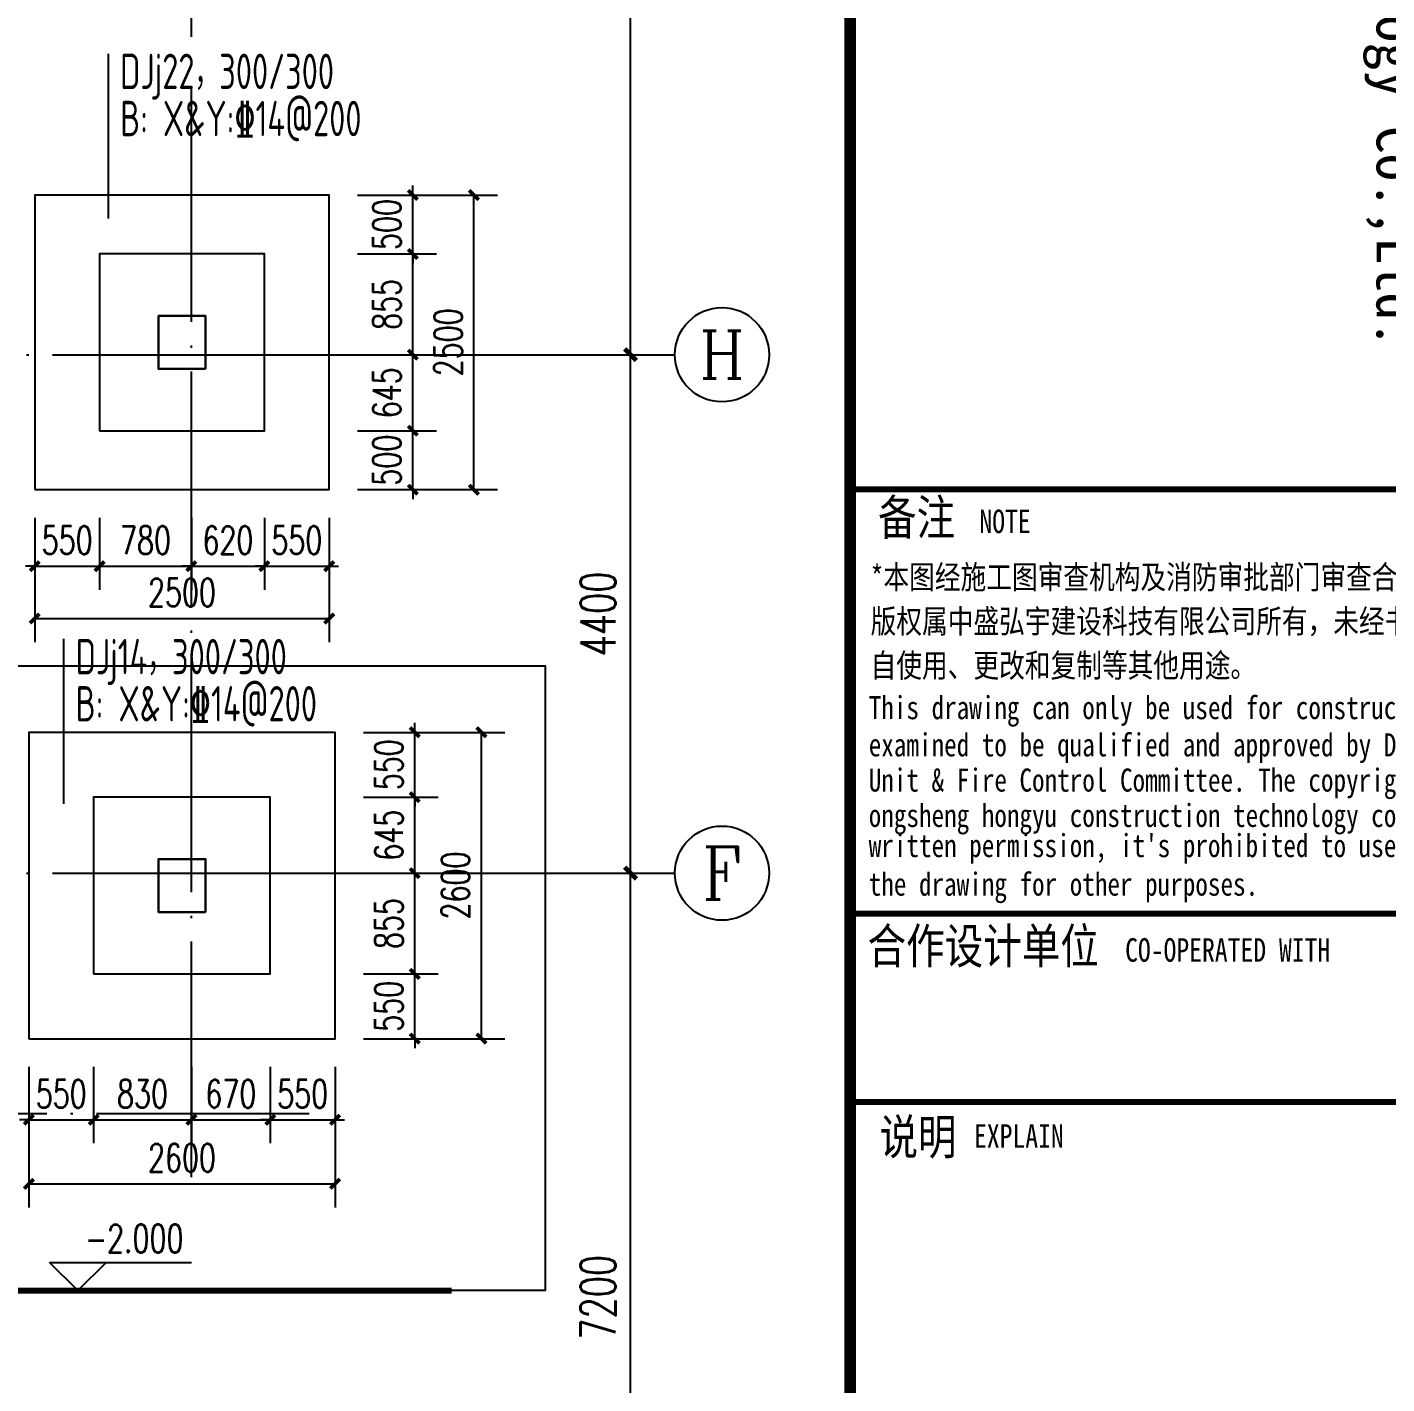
# Model space of a CAD drawing. Extents: x 1051052 to 1482120, y -981644 to -673261.
# Drawn here: x 1141230 to 1152774, y -850620 to -839106 of the extents above; entities that cross this region are included whole.
import ezdxf
from ezdxf.enums import TextEntityAlignment as Align

# ---------------------------------------------------------------- set-up
doc = ezdxf.new("R2010")
doc.units = 0
doc.header["$LTSCALE"] = 1000
doc.header["$MEASUREMENT"] = 0
doc.linetypes.add('DOTE', pattern=[2.42, 2, -0.2, 0.02, -0.2])
for name, color, linetype, lineweight in [('1526', 7, 'Continuous', 18), ('BASE-DJ', 2, 'Continuous', 25), ('BASE-DJ-BH', 7, 'Continuous', 25), ('BASE-JZ', 7, 'Continuous', 25), ('COLU', 2, 'Continuous', 30), ('TEXT', 7, 'Continuous', 25)]:
    doc.layers.add(name, color=color, linetype=linetype, lineweight=lineweight)
for name, color, linetype in [('AXIS', 3, 'Continuous'), ('AXIS_TEXT', 7, 'Continuous'), ('DIM_ELEV', 3, 'Continuous'), ('DOTE', 1, 'DOTE'), ('PUB_DIM', 3, 'Continuous'), ('PUB_TEXT', 7, 'Continuous'), ('TK', 142, 'Continuous'), ('填充', 8, 'Continuous')]:
    doc.layers.add(name, color=color, linetype=linetype)
doc.styles.add('_TCH_AXIS', font='COMPLEX', dxfattribs={"bigfont": 'GBCBIG'})
doc.styles.add('_TCH_DIM', font='SIMPLEX', dxfattribs={"bigfont": 'GBCBIG'})
doc.styles.add('_TCH_DIM_T3', font='SIMPLEX', dxfattribs={"width": 0.705882, "bigfont": 'GBCBIG'})
doc.styles.add('COMPLEX', font='COMPLEX')
doc.styles.add('FromPkpm', font='Pkpmeng', dxfattribs={"width": 0.7, "bigfont": 'hztxt'})
doc.styles.add('HYZT1', font='', dxfattribs={"width": 0.8})
doc.styles.add('HYZT2', font='simhei_0.ttf', dxfattribs={"width": 0.8})
doc.styles.get('HYZT1').set_extended_font_data('SimSun')
doc.dimstyles.new('_TCH_ARCH&&100', dxfattribs={"dimtxt": 297.5, "dimasz": 100, "dimexe": 250, "dimexo": 300, "dimgap": 126.25, "dimtad": 1, "dimdec": 0, "dimzin": 0, "dimdsep": 46, "dimtxsty": '_TCH_DIM_T3', "dimblk": 'ARCHTICK', "dimcen": 0.09, "dimclrt": 7, "dimazin": 2, "dimtfac": 1, "dimtdec": 0, "dimtix": 1, "dimtmove": 2, "dimatfit": 3, "dimfxl": 0, "dimtolj": 1, "dimtzin": 0, "dimarcsym": 0})
doc.dimstyles.new('_TCH_ARCH&&80', dxfattribs={"dimtxt": 238, "dimasz": 80, "dimexe": 200, "dimexo": 240, "dimgap": 101, "dimtad": 1, "dimdec": 0, "dimzin": 0, "dimdsep": 46, "dimtxsty": '_TCH_DIM_T3', "dimblk": 'ARCHTICK', "dimcen": 0.09, "dimclrt": 7, "dimazin": 2, "dimtfac": 1, "dimtdec": 0, "dimtix": 1, "dimtmove": 2, "dimatfit": 3, "dimfxl": 0, "dimtolj": 1, "dimtzin": 0, "dimarcsym": 0})

# ---------------------------------------------------------------- blocks, each defined once
blk = doc.blocks.new('_ArchTick')
at = {"color": 0, "linetype": 'ByBlock', "const_width": 0.4}
blk.add_lwpolyline([(-0.5, -0.5), (0.5, 0.5)], dxfattribs=at)
blk = doc.blocks.new('*D486')
at = {"layer": 'AXIS', "color": 0, "lineweight": -2, "transparency": 16777216}
for p, q in [((1144852, -846286), (1146602, -846286)), ((1146352, -853486), (1146352, -846286)), ((1144852, -853486), (1146602, -853486))]:
    blk.add_line(p, q, dxfattribs=at)
at = {"layer": 'Defpoints', "color": 0, "transparency": 16777216}
for p in [(1143852, -846286), (1146352, -846286), (1143852, -853486)]:
    blk.add_point(p, dxfattribs=at)
at = {"layer": 'AXIS', "color": 0, "lineweight": -2, "transparency": 16777216, "xscale": 100, "yscale": 100, "zscale": 100}
for p, rotation in [((1146352, -846286), 90), ((1146352, -853486), 270)]:
    blk.add_blockref('_ArchTick', p, dxfattribs=dict(at, rotation=rotation))
at = {"layer": 'AXIS', "color": 7, "transparency": 16777216, "insert": (1146077, -849886), "char_height": 297.5, "attachment_point": 5, "rotation": 90, "style": '_TCH_DIM_T3'}
blk.add_mtext('\\A1;7200', dxfattribs=at)
blk = doc.blocks.new('*D487')
at = {"layer": 'AXIS', "color": 0, "lineweight": -2, "transparency": 16777216}
for p, q in [((1144852, -841886), (1146602, -841886)), ((1146352, -846286), (1146352, -841886)), ((1144852, -846286), (1146602, -846286))]:
    blk.add_line(p, q, dxfattribs=at)
at = {"layer": 'Defpoints', "color": 0, "transparency": 16777216}
for p in [(1143852, -841886), (1146352, -841886), (1143852, -846286)]:
    blk.add_point(p, dxfattribs=at)
at = {"layer": 'AXIS', "color": 0, "lineweight": -2, "transparency": 16777216, "xscale": 100, "yscale": 100, "zscale": 100}
for p, rotation in [((1146352, -841886), 90), ((1146352, -846286), 270)]:
    blk.add_blockref('_ArchTick', p, dxfattribs=dict(at, rotation=rotation))
at = {"layer": 'AXIS', "color": 7, "transparency": 16777216, "insert": (1146077, -844086), "char_height": 297.5, "attachment_point": 5, "rotation": 90, "style": '_TCH_DIM_T3'}
blk.add_mtext('\\A1;4400', dxfattribs=at)
blk = doc.blocks.new('_AXISO')
blk.add_circle((0, 0), 0.5)
at = {"layer": 'AXIS_TEXT', "style": 'COMPLEX', "width": 1.041667}
blk.add_attdef('A', text='', height=0.56, dxfattribs=at).set_placement((-0.25, -0.28), (0.25, -0.28), align=Align.FIT)
blk = doc.blocks.new('*D511')
at = {"layer": 'AXIS', "color": 0, "lineweight": -2, "transparency": 16777216}
for p, q in [((1144852, -835286), (1146602, -835286)), ((1146352, -841886), (1146352, -835286)), ((1144852, -841886), (1146602, -841886))]:
    blk.add_line(p, q, dxfattribs=at)
at = {"layer": 'Defpoints', "color": 0, "transparency": 16777216}
for p in [(1144504, -835286), (1146352, -835286), (1143852, -841886)]:
    blk.add_point(p, dxfattribs=at)
at = {"layer": 'AXIS', "color": 0, "lineweight": -2, "transparency": 16777216, "xscale": 100, "yscale": 100, "zscale": 100}
for p, rotation in [((1146352, -835286), 90), ((1146352, -841886), 270)]:
    blk.add_blockref('_ArchTick', p, dxfattribs=dict(at, rotation=rotation))
at = {"layer": 'AXIS', "color": 7, "transparency": 16777216, "insert": (1146077, -838586), "char_height": 297.5, "attachment_point": 5, "rotation": 90, "style": '_TCH_DIM_T3'}
blk.add_mtext('\\A1;6600', dxfattribs=at)
blk = doc.blocks.new('A$C05385F37')
at = {"layer": 'TK'}
blk.add_line((-8000, -14800), (-1000, -14800), dxfattribs=at)
for points, const_width in [([(-8000, -1000), (-8000, -41000)], 100), ([(-8000, -14800), (-1000, -14800)], 50), ([(-1000, -18400), (-8000, -18400)], 50), ([(-1000, -20000), (-8000, -20000)], 50)]:
    blk.add_lwpolyline(points, dxfattribs=dict(at, const_width=const_width))
at = {"layer": 'TK', "style": 'HYZT2', "width": 0.99}
blk.add_text('Zhongsheng Hongyu Construction Technology Co.,Ltd.', height=350, rotation=270, dxfattribs=at).set_placement((-3530, -1814))
at = {"layer": 'TK', "style": 'HYZT1', "width": 0.8}
for s, height, p in [('备注', 300, (-7763, -15187)), ('NOTE', 200, (-6902, -15171)), ('*本图经施工图审查机构及消防审批部门审查合格方可用于施工，', 200, (-7826, -15644)), ('版权属中盛弘宇建设科技有限公司所有，未经书面许可，不得擅', 200, (-7826, -16019)), ('自使用、更改和复制等其他用途。', 200, (-7826, -16394)), ('This drawing can only be used for construction after being ', 196, (-7842, -16750)), ('examined to be qualified and approved by Drawing Appraisal ', 196, (-7842, -17066)), ('Unit & Fire Control Committee. The copyright belongs to zh', 196, (-7842, -17365)), ('ongsheng hongyu construction technology co., LTD. Without ', 196, (-7842, -17665)), ("written permission, it's prohibited to use，change or copy ", 196, (-7842, -17921)), ('the drawing for other purposes.', 196, (-7842, -18248)), ('合作设计单位', 300, (-7852, -18825)), ('CO-OPERATED WITH', 200, (-5665, -18809)), ('说明', 300, (-7751, -20445)), ('EXPLAIN', 200, (-6948, -20388))]:
    blk.add_text(s, height=height, dxfattribs=at).set_placement(p)
blk = doc.blocks.new('A2K')
at = {"color": 4}
blk.add_blockref('A$C05385F37', (59400, 42000), dxfattribs=at)
blk = doc.blocks.new('*D1007')
at = {"layer": 'Defpoints', "color": 0, "transparency": 16777216}
for p in [(1143844, -845091), (1145086, -845091), (1143844, -847691)]:
    blk.add_point(p, dxfattribs=at)
at = {"layer": 'PUB_DIM', "color": 0, "lineweight": -2, "transparency": 16777216}
for p, q in [((1144084, -845091), (1145286, -845091)), ((1145086, -847691), (1145086, -845091)), ((1144084, -847691), (1145286, -847691))]:
    blk.add_line(p, q, dxfattribs=at)
at = {"layer": 'PUB_DIM', "color": 0, "lineweight": -2, "transparency": 16777216, "xscale": 80, "yscale": 80, "zscale": 80}
for p, rotation in [((1145086, -845091), 90), ((1145086, -847691), 270)]:
    blk.add_blockref('_ArchTick', p, dxfattribs=dict(at, rotation=rotation))
at = {"layer": 'PUB_DIM', "color": 7, "transparency": 16777216, "insert": (1144866, -846391), "char_height": 238, "attachment_point": 5, "rotation": 90, "style": '_TCH_DIM_T3'}
blk.add_mtext('\\A1;2600', dxfattribs=at)
blk = doc.blocks.new('*D1008')
at = {"layer": 'Defpoints', "color": 0, "transparency": 16777216}
for p in [(1143844, -847141), (1144520, -847141), (1143844, -847691)]:
    blk.add_point(p, dxfattribs=at)
at = {"layer": 'PUB_DIM', "color": 0, "lineweight": -2, "transparency": 16777216}
for p, q in [((1144520, -847141), (1144520, -847061)), ((1144084, -847141), (1144720, -847141)), ((1144520, -847691), (1144520, -847141)), ((1144084, -847691), (1144720, -847691)), ((1144520, -847691), (1144520, -847771))]:
    blk.add_line(p, q, dxfattribs=at)
at = {"layer": 'PUB_DIM', "color": 0, "lineweight": -2, "transparency": 16777216, "xscale": 80, "yscale": 80, "zscale": 80}
for p, rotation in [((1144520, -847141), 270), ((1144520, -847691), 90)]:
    blk.add_blockref('_ArchTick', p, dxfattribs=dict(at, rotation=rotation))
at = {"layer": 'PUB_DIM', "color": 7, "transparency": 16777216, "insert": (1144300, -847416), "char_height": 238, "attachment_point": 5, "rotation": 90, "style": '_TCH_DIM_T3'}
blk.add_mtext('\\A1;550', dxfattribs=at)
blk = doc.blocks.new('*D1009')
at = {"layer": 'Defpoints', "color": 0, "transparency": 16777216}
for p in [(1143844, -846286), (1144520, -846286), (1143844, -847141)]:
    blk.add_point(p, dxfattribs=at)
at = {"layer": 'PUB_DIM', "color": 0, "lineweight": -2, "transparency": 16777216}
for p, q in [((1144084, -846286), (1144720, -846286)), ((1144520, -847141), (1144520, -846286)), ((1144084, -847141), (1144720, -847141))]:
    blk.add_line(p, q, dxfattribs=at)
at = {"layer": 'PUB_DIM', "color": 0, "lineweight": -2, "transparency": 16777216, "xscale": 80, "yscale": 80, "zscale": 80}
for p, rotation in [((1144520, -846286), 90), ((1144520, -847141), 270)]:
    blk.add_blockref('_ArchTick', p, dxfattribs=dict(at, rotation=rotation))
at = {"layer": 'PUB_DIM', "color": 7, "transparency": 16777216, "insert": (1144300, -846714), "char_height": 238, "attachment_point": 5, "rotation": 90, "style": '_TCH_DIM_T3'}
blk.add_mtext('\\A1;855', dxfattribs=at)
blk = doc.blocks.new('*D1010')
at = {"layer": 'Defpoints', "color": 0, "transparency": 16777216}
for p in [(1143844, -845641), (1144520, -845641), (1143844, -846286)]:
    blk.add_point(p, dxfattribs=at)
at = {"layer": 'PUB_DIM', "color": 0, "lineweight": -2, "transparency": 16777216}
for p, q in [((1144084, -845641), (1144720, -845641)), ((1144520, -846286), (1144520, -845641)), ((1144084, -846286), (1144720, -846286))]:
    blk.add_line(p, q, dxfattribs=at)
at = {"layer": 'PUB_DIM', "color": 0, "lineweight": -2, "transparency": 16777216, "xscale": 80, "yscale": 80, "zscale": 80}
for p, rotation in [((1144520, -845641), 90), ((1144520, -846286), 270)]:
    blk.add_blockref('_ArchTick', p, dxfattribs=dict(at, rotation=rotation))
at = {"layer": 'PUB_DIM', "color": 7, "transparency": 16777216, "insert": (1144300, -845964), "char_height": 238, "attachment_point": 5, "rotation": 90, "style": '_TCH_DIM_T3'}
blk.add_mtext('\\A1;645', dxfattribs=at)
blk = doc.blocks.new('*D1011')
at = {"layer": 'Defpoints', "color": 0, "transparency": 16777216}
for p in [(1143844, -845091), (1144520, -845091), (1143844, -845641)]:
    blk.add_point(p, dxfattribs=at)
at = {"layer": 'PUB_DIM', "color": 0, "lineweight": -2, "transparency": 16777216}
for p, q in [((1144520, -845091), (1144520, -845011)), ((1144084, -845091), (1144720, -845091)), ((1144520, -845641), (1144520, -845091)), ((1144084, -845641), (1144720, -845641)), ((1144520, -845641), (1144520, -845721))]:
    blk.add_line(p, q, dxfattribs=at)
at = {"layer": 'PUB_DIM', "color": 0, "lineweight": -2, "transparency": 16777216, "xscale": 80, "yscale": 80, "zscale": 80}
for p, rotation in [((1144520, -845091), 270), ((1144520, -845641), 90)]:
    blk.add_blockref('_ArchTick', p, dxfattribs=dict(at, rotation=rotation))
at = {"layer": 'PUB_DIM', "color": 7, "transparency": 16777216, "insert": (1144300, -845366), "char_height": 238, "attachment_point": 5, "rotation": 90, "style": '_TCH_DIM_T3'}
blk.add_mtext('\\A1;550', dxfattribs=at)
blk = doc.blocks.new('*D1012')
at = {"layer": 'Defpoints', "color": 0, "transparency": 16777216}
for p in [(1143794, -840531), (1145023, -840531), (1143794, -843031)]:
    blk.add_point(p, dxfattribs=at)
at = {"layer": 'PUB_DIM', "color": 0, "lineweight": -2, "transparency": 16777216}
for p, q in [((1144034, -840531), (1145223, -840531)), ((1145023, -843031), (1145023, -840531)), ((1144034, -843031), (1145223, -843031))]:
    blk.add_line(p, q, dxfattribs=at)
at = {"layer": 'PUB_DIM', "color": 0, "lineweight": -2, "transparency": 16777216, "xscale": 80, "yscale": 80, "zscale": 80}
for p, rotation in [((1145023, -840531), 90), ((1145023, -843031), 270)]:
    blk.add_blockref('_ArchTick', p, dxfattribs=dict(at, rotation=rotation))
at = {"layer": 'PUB_DIM', "color": 7, "transparency": 16777216, "insert": (1144803, -841781), "char_height": 238, "attachment_point": 5, "rotation": 90, "style": '_TCH_DIM_T3'}
blk.add_mtext('\\A1;2500', dxfattribs=at)
blk = doc.blocks.new('*D1013')
at = {"layer": 'Defpoints', "color": 0, "transparency": 16777216}
for p in [(1143794, -842531), (1144504, -842531), (1143794, -843031)]:
    blk.add_point(p, dxfattribs=at)
at = {"layer": 'PUB_DIM', "color": 0, "lineweight": -2, "transparency": 16777216}
for p, q in [((1144504, -842531), (1144504, -842451)), ((1144034, -842531), (1144704, -842531)), ((1144504, -843031), (1144504, -842531)), ((1144034, -843031), (1144704, -843031)), ((1144504, -843031), (1144504, -843111))]:
    blk.add_line(p, q, dxfattribs=at)
at = {"layer": 'PUB_DIM', "color": 0, "lineweight": -2, "transparency": 16777216, "xscale": 80, "yscale": 80, "zscale": 80}
for p, rotation in [((1144504, -842531), 270), ((1144504, -843031), 90)]:
    blk.add_blockref('_ArchTick', p, dxfattribs=dict(at, rotation=rotation))
at = {"layer": 'PUB_DIM', "color": 7, "transparency": 16777216, "insert": (1144284, -842781), "char_height": 238, "attachment_point": 5, "rotation": 90, "style": '_TCH_DIM_T3'}
blk.add_mtext('\\A1;500', dxfattribs=at)
blk = doc.blocks.new('*D1014')
at = {"layer": 'Defpoints', "color": 0, "transparency": 16777216}
for p in [(1143794, -841886), (1144504, -841886), (1143794, -842531)]:
    blk.add_point(p, dxfattribs=at)
at = {"layer": 'PUB_DIM', "color": 0, "lineweight": -2, "transparency": 16777216}
for p, q in [((1144034, -841886), (1144704, -841886)), ((1144504, -842531), (1144504, -841886)), ((1144034, -842531), (1144704, -842531))]:
    blk.add_line(p, q, dxfattribs=at)
at = {"layer": 'PUB_DIM', "color": 0, "lineweight": -2, "transparency": 16777216, "xscale": 80, "yscale": 80, "zscale": 80}
for p, rotation in [((1144504, -841886), 90), ((1144504, -842531), 270)]:
    blk.add_blockref('_ArchTick', p, dxfattribs=dict(at, rotation=rotation))
at = {"layer": 'PUB_DIM', "color": 7, "transparency": 16777216, "insert": (1144284, -842209), "char_height": 238, "attachment_point": 5, "rotation": 90, "style": '_TCH_DIM_T3'}
blk.add_mtext('\\A1;645', dxfattribs=at)
blk = doc.blocks.new('*D1015')
at = {"layer": 'Defpoints', "color": 0, "transparency": 16777216}
for p in [(1143794, -841031), (1144504, -841031), (1143794, -841886)]:
    blk.add_point(p, dxfattribs=at)
at = {"layer": 'PUB_DIM', "color": 0, "lineweight": -2, "transparency": 16777216}
for p, q in [((1144034, -841031), (1144704, -841031)), ((1144504, -841886), (1144504, -841031)), ((1144034, -841886), (1144704, -841886))]:
    blk.add_line(p, q, dxfattribs=at)
at = {"layer": 'PUB_DIM', "color": 0, "lineweight": -2, "transparency": 16777216, "xscale": 80, "yscale": 80, "zscale": 80}
for p, rotation in [((1144504, -841031), 90), ((1144504, -841886), 270)]:
    blk.add_blockref('_ArchTick', p, dxfattribs=dict(at, rotation=rotation))
at = {"layer": 'PUB_DIM', "color": 7, "transparency": 16777216, "insert": (1144284, -841459), "char_height": 238, "attachment_point": 5, "rotation": 90, "style": '_TCH_DIM_T3'}
blk.add_mtext('\\A1;855', dxfattribs=at)
blk = doc.blocks.new('*D1016')
at = {"layer": 'Defpoints', "color": 0, "transparency": 16777216}
for p in [(1143794, -840531), (1144504, -840531), (1143794, -841031)]:
    blk.add_point(p, dxfattribs=at)
at = {"layer": 'PUB_DIM', "color": 0, "lineweight": -2, "transparency": 16777216}
for p, q in [((1144504, -840531), (1144504, -840451)), ((1144034, -840531), (1144704, -840531)), ((1144504, -841031), (1144504, -840531)), ((1144034, -841031), (1144704, -841031)), ((1144504, -841031), (1144504, -841111))]:
    blk.add_line(p, q, dxfattribs=at)
at = {"layer": 'PUB_DIM', "color": 0, "lineweight": -2, "transparency": 16777216, "xscale": 80, "yscale": 80, "zscale": 80}
for p, rotation in [((1144504, -840531), 270), ((1144504, -841031), 90)]:
    blk.add_blockref('_ArchTick', p, dxfattribs=dict(at, rotation=rotation))
at = {"layer": 'PUB_DIM', "color": 7, "transparency": 16777216, "insert": (1144284, -840781), "char_height": 238, "attachment_point": 5, "rotation": 90, "style": '_TCH_DIM_T3'}
blk.add_mtext('\\A1;500', dxfattribs=at)
blk = doc.blocks.new('*D1042')
at = {"layer": 'Defpoints', "color": 0, "transparency": 16777216}
for p in [(1141294, -843031), (1143794, -843031), (1143794, -844125)]:
    blk.add_point(p, dxfattribs=at)
at = {"layer": 'PUB_DIM', "color": 0, "lineweight": -2, "transparency": 16777216}
for p, q in [((1141294, -843271), (1141294, -844325)), ((1143794, -843271), (1143794, -844325)), ((1141294, -844125), (1143794, -844125))]:
    blk.add_line(p, q, dxfattribs=at)
at = {"layer": 'PUB_DIM', "color": 0, "lineweight": -2, "transparency": 16777216, "xscale": 80, "yscale": 80, "zscale": 80, "rotation": 180}
blk.add_blockref('_ArchTick', (1141294, -844125), dxfattribs=at)
at = {"layer": 'PUB_DIM', "color": 0, "lineweight": -2, "transparency": 16777216, "xscale": 80, "yscale": 80, "zscale": 80}
blk.add_blockref('_ArchTick', (1143794, -844125), dxfattribs=at)
at = {"layer": 'PUB_DIM', "color": 7, "transparency": 16777216, "insert": (1142544, -843905), "char_height": 238, "attachment_point": 5, "style": '_TCH_DIM_T3'}
blk.add_mtext('\\A1;2500', dxfattribs=at)
blk = doc.blocks.new('*D1043')
at = {"layer": 'Defpoints', "color": 0, "transparency": 16777216}
for p in [(1141294, -843031), (1141844, -843031), (1141844, -843681)]:
    blk.add_point(p, dxfattribs=at)
at = {"layer": 'PUB_DIM', "color": 0, "lineweight": -2, "transparency": 16777216}
for p, q in [((1141294, -843271), (1141294, -843881)), ((1141844, -843271), (1141844, -843881)), ((1141294, -843681), (1141214, -843681)), ((1141294, -843681), (1141844, -843681)), ((1141844, -843681), (1141924, -843681))]:
    blk.add_line(p, q, dxfattribs=at)
at = {"layer": 'PUB_DIM', "color": 0, "lineweight": -2, "transparency": 16777216, "xscale": 80, "yscale": 80, "zscale": 80}
blk.add_blockref('_ArchTick', (1141294, -843681), dxfattribs=at)
at = {"layer": 'PUB_DIM', "color": 0, "lineweight": -2, "transparency": 16777216, "xscale": 80, "yscale": 80, "zscale": 80, "rotation": 180}
blk.add_blockref('_ArchTick', (1141844, -843681), dxfattribs=at)
at = {"layer": 'PUB_DIM', "color": 7, "transparency": 16777216, "insert": (1141569, -843461), "char_height": 238, "attachment_point": 5, "style": '_TCH_DIM_T3'}
blk.add_mtext('\\A1;550', dxfattribs=at)
blk = doc.blocks.new('*D1044')
at = {"layer": 'Defpoints', "color": 0, "transparency": 16777216}
for p in [(1141844, -843031), (1142624, -843031), (1142624, -843681)]:
    blk.add_point(p, dxfattribs=at)
at = {"layer": 'PUB_DIM', "color": 0, "lineweight": -2, "transparency": 16777216}
for p, q in [((1141844, -843271), (1141844, -843881)), ((1142624, -843271), (1142624, -843881)), ((1141844, -843681), (1142624, -843681))]:
    blk.add_line(p, q, dxfattribs=at)
at = {"layer": 'PUB_DIM', "color": 0, "lineweight": -2, "transparency": 16777216, "xscale": 80, "yscale": 80, "zscale": 80, "rotation": 180}
blk.add_blockref('_ArchTick', (1141844, -843681), dxfattribs=at)
at = {"layer": 'PUB_DIM', "color": 0, "lineweight": -2, "transparency": 16777216, "xscale": 80, "yscale": 80, "zscale": 80}
blk.add_blockref('_ArchTick', (1142624, -843681), dxfattribs=at)
at = {"layer": 'PUB_DIM', "color": 7, "transparency": 16777216, "insert": (1142234, -843461), "char_height": 238, "attachment_point": 5, "style": '_TCH_DIM_T3'}
blk.add_mtext('\\A1;780', dxfattribs=at)
blk = doc.blocks.new('*D1045')
at = {"layer": 'Defpoints', "color": 0, "transparency": 16777216}
for p in [(1142624, -843031), (1143244, -843031), (1143244, -843681)]:
    blk.add_point(p, dxfattribs=at)
at = {"layer": 'PUB_DIM', "color": 0, "lineweight": -2, "transparency": 16777216}
for p, q in [((1142624, -843271), (1142624, -843881)), ((1143244, -843271), (1143244, -843881)), ((1142624, -843681), (1142544, -843681)), ((1142624, -843681), (1143244, -843681)), ((1143244, -843681), (1143324, -843681))]:
    blk.add_line(p, q, dxfattribs=at)
at = {"layer": 'PUB_DIM', "color": 0, "lineweight": -2, "transparency": 16777216, "xscale": 80, "yscale": 80, "zscale": 80}
blk.add_blockref('_ArchTick', (1142624, -843681), dxfattribs=at)
at = {"layer": 'PUB_DIM', "color": 0, "lineweight": -2, "transparency": 16777216, "xscale": 80, "yscale": 80, "zscale": 80, "rotation": 180}
blk.add_blockref('_ArchTick', (1143244, -843681), dxfattribs=at)
at = {"layer": 'PUB_DIM', "color": 7, "transparency": 16777216, "insert": (1142934, -843461), "char_height": 238, "attachment_point": 5, "style": '_TCH_DIM_T3'}
blk.add_mtext('\\A1;620', dxfattribs=at)
blk = doc.blocks.new('*D1046')
at = {"layer": 'Defpoints', "color": 0, "transparency": 16777216}
for p in [(1143244, -843031), (1143794, -843031), (1143794, -843681)]:
    blk.add_point(p, dxfattribs=at)
at = {"layer": 'PUB_DIM', "color": 0, "lineweight": -2, "transparency": 16777216}
for p, q in [((1143244, -843271), (1143244, -843881)), ((1143794, -843271), (1143794, -843881)), ((1143244, -843681), (1143164, -843681)), ((1143244, -843681), (1143794, -843681)), ((1143794, -843681), (1143874, -843681))]:
    blk.add_line(p, q, dxfattribs=at)
at = {"layer": 'PUB_DIM', "color": 0, "lineweight": -2, "transparency": 16777216, "xscale": 80, "yscale": 80, "zscale": 80}
blk.add_blockref('_ArchTick', (1143244, -843681), dxfattribs=at)
at = {"layer": 'PUB_DIM', "color": 0, "lineweight": -2, "transparency": 16777216, "xscale": 80, "yscale": 80, "zscale": 80, "rotation": 180}
blk.add_blockref('_ArchTick', (1143794, -843681), dxfattribs=at)
at = {"layer": 'PUB_DIM', "color": 7, "transparency": 16777216, "insert": (1143519, -843461), "char_height": 238, "attachment_point": 5, "style": '_TCH_DIM_T3'}
blk.add_mtext('\\A1;550', dxfattribs=at)
blk = doc.blocks.new('*D1057')
at = {"layer": 'Defpoints', "color": 0, "transparency": 16777216}
for p in [(1141244, -847691), (1143844, -847691), (1143844, -848923)]:
    blk.add_point(p, dxfattribs=at)
at = {"layer": 'PUB_DIM', "color": 0, "lineweight": -2, "transparency": 16777216}
for p, q in [((1141244, -847931), (1141244, -849123)), ((1143844, -847931), (1143844, -849123)), ((1141244, -848923), (1143844, -848923))]:
    blk.add_line(p, q, dxfattribs=at)
at = {"layer": 'PUB_DIM', "color": 0, "lineweight": -2, "transparency": 16777216, "xscale": 80, "yscale": 80, "zscale": 80, "rotation": 180}
blk.add_blockref('_ArchTick', (1141244, -848923), dxfattribs=at)
at = {"layer": 'PUB_DIM', "color": 0, "lineweight": -2, "transparency": 16777216, "xscale": 80, "yscale": 80, "zscale": 80}
blk.add_blockref('_ArchTick', (1143844, -848923), dxfattribs=at)
at = {"layer": 'PUB_DIM', "color": 7, "transparency": 16777216, "insert": (1142544, -848703), "char_height": 238, "attachment_point": 5, "style": '_TCH_DIM_T3'}
blk.add_mtext('\\A1;2600', dxfattribs=at)
blk = doc.blocks.new('*D1058')
at = {"layer": 'Defpoints', "color": 0, "transparency": 16777216}
for p in [(1141244, -847691), (1141794, -847691), (1141794, -848379)]:
    blk.add_point(p, dxfattribs=at)
at = {"layer": 'PUB_DIM', "color": 0, "lineweight": -2, "transparency": 16777216}
for p, q in [((1141244, -847931), (1141244, -848579)), ((1141794, -847931), (1141794, -848579)), ((1141244, -848379), (1141164, -848379)), ((1141244, -848379), (1141794, -848379)), ((1141794, -848379), (1141874, -848379))]:
    blk.add_line(p, q, dxfattribs=at)
at = {"layer": 'PUB_DIM', "color": 0, "lineweight": -2, "transparency": 16777216, "xscale": 80, "yscale": 80, "zscale": 80}
blk.add_blockref('_ArchTick', (1141244, -848379), dxfattribs=at)
at = {"layer": 'PUB_DIM', "color": 0, "lineweight": -2, "transparency": 16777216, "xscale": 80, "yscale": 80, "zscale": 80, "rotation": 180}
blk.add_blockref('_ArchTick', (1141794, -848379), dxfattribs=at)
at = {"layer": 'PUB_DIM', "color": 7, "transparency": 16777216, "insert": (1141519, -848159), "char_height": 238, "attachment_point": 5, "style": '_TCH_DIM_T3'}
blk.add_mtext('\\A1;550', dxfattribs=at)
blk = doc.blocks.new('*D1059')
at = {"layer": 'Defpoints', "color": 0, "transparency": 16777216}
for p in [(1141794, -847691), (1142624, -847691), (1142624, -848379)]:
    blk.add_point(p, dxfattribs=at)
at = {"layer": 'PUB_DIM', "color": 0, "lineweight": -2, "transparency": 16777216}
for p, q in [((1141794, -847931), (1141794, -848579)), ((1142624, -847931), (1142624, -848579)), ((1141794, -848379), (1142624, -848379))]:
    blk.add_line(p, q, dxfattribs=at)
at = {"layer": 'PUB_DIM', "color": 0, "lineweight": -2, "transparency": 16777216, "xscale": 80, "yscale": 80, "zscale": 80, "rotation": 180}
blk.add_blockref('_ArchTick', (1141794, -848379), dxfattribs=at)
at = {"layer": 'PUB_DIM', "color": 0, "lineweight": -2, "transparency": 16777216, "xscale": 80, "yscale": 80, "zscale": 80}
blk.add_blockref('_ArchTick', (1142624, -848379), dxfattribs=at)
at = {"layer": 'PUB_DIM', "color": 7, "transparency": 16777216, "insert": (1142209, -848159), "char_height": 238, "attachment_point": 5, "style": '_TCH_DIM_T3'}
blk.add_mtext('\\A1;830', dxfattribs=at)
blk = doc.blocks.new('*D1060')
at = {"layer": 'Defpoints', "color": 0, "transparency": 16777216}
for p in [(1142624, -847691), (1143294, -847691), (1143294, -848379)]:
    blk.add_point(p, dxfattribs=at)
at = {"layer": 'PUB_DIM', "color": 0, "lineweight": -2, "transparency": 16777216}
for p, q in [((1142624, -847931), (1142624, -848579)), ((1143294, -847931), (1143294, -848579)), ((1142624, -848379), (1143294, -848379))]:
    blk.add_line(p, q, dxfattribs=at)
at = {"layer": 'PUB_DIM', "color": 0, "lineweight": -2, "transparency": 16777216, "xscale": 80, "yscale": 80, "zscale": 80, "rotation": 180}
blk.add_blockref('_ArchTick', (1142624, -848379), dxfattribs=at)
at = {"layer": 'PUB_DIM', "color": 0, "lineweight": -2, "transparency": 16777216, "xscale": 80, "yscale": 80, "zscale": 80}
blk.add_blockref('_ArchTick', (1143294, -848379), dxfattribs=at)
at = {"layer": 'PUB_DIM', "color": 7, "transparency": 16777216, "insert": (1142959, -848159), "char_height": 238, "attachment_point": 5, "style": '_TCH_DIM_T3'}
blk.add_mtext('\\A1;670', dxfattribs=at)
blk = doc.blocks.new('*D1061')
at = {"layer": 'Defpoints', "color": 0, "transparency": 16777216}
for p in [(1143294, -847691), (1143844, -847691), (1143844, -848379)]:
    blk.add_point(p, dxfattribs=at)
at = {"layer": 'PUB_DIM', "color": 0, "lineweight": -2, "transparency": 16777216}
for p, q in [((1143294, -847931), (1143294, -848579)), ((1143844, -847931), (1143844, -848579)), ((1143294, -848379), (1143214, -848379)), ((1143294, -848379), (1143844, -848379)), ((1143844, -848379), (1143924, -848379))]:
    blk.add_line(p, q, dxfattribs=at)
at = {"layer": 'PUB_DIM', "color": 0, "lineweight": -2, "transparency": 16777216, "xscale": 80, "yscale": 80, "zscale": 80}
blk.add_blockref('_ArchTick', (1143294, -848379), dxfattribs=at)
at = {"layer": 'PUB_DIM', "color": 0, "lineweight": -2, "transparency": 16777216, "xscale": 80, "yscale": 80, "zscale": 80, "rotation": 180}
blk.add_blockref('_ArchTick', (1143844, -848379), dxfattribs=at)
at = {"layer": 'PUB_DIM', "color": 7, "transparency": 16777216, "insert": (1143569, -848159), "char_height": 238, "attachment_point": 5, "style": '_TCH_DIM_T3'}
blk.add_mtext('\\A1;550', dxfattribs=at)

msp = doc.modelspace()

# ---------------------------------------------------------------- linework, layer by layer
at = {"layer": '1526', "const_width": 50}
msp.add_lwpolyline([(1102022.121, -850063.961), (1118469.361, -850063.961), (1118469.361, -850446.415), (1138256.459, -850446.415), (1138256.459, -849829.255), (1144834.563, -849829.255)], dxfattribs=at)
at = {"layer": 'AXIS'}
for p, q in [((1143236.14, -841886.083), (1146729.07, -841886.083)), ((1143236.14, -846286.083), (1146729.07, -846286.083))]:
    msp.add_line(p, q, dxfattribs=at)
at = {"layer": 'BASE-DJ', "linetype": 'Continuous'}
for points in [[(1141293.728, -843031.083), (1143793.728, -843031.083), (1143793.728, -840531.083), (1141293.728, -840531.083)], [(1141843.728, -842531.083), (1143243.728, -842531.083), (1143243.728, -841031.083), (1141843.728, -841031.083)], [(1141243.728, -847691.083), (1143843.728, -847691.083), (1143843.728, -845091.083), (1141243.728, -845091.083)], [(1141793.728, -847141.083), (1143293.728, -847141.083), (1143293.728, -845641.083), (1141793.728, -845641.083)]]:
    msp.add_lwpolyline(points, close=True, dxfattribs=at)
at = {"layer": 'BASE-JZ'}
for points in [[(1141918.728, -840731.083), (1141918.728, -839331.083)], [(1141540.934, -845698.351), (1141540.934, -844298.351)]]:
    msp.add_lwpolyline(points, dxfattribs=at)
at = {"layer": 'COLU', "linetype": 'Continuous'}
for points in [[(1142743.728, -842006.083), (1142743.728, -841556.083), (1142343.728, -841556.083), (1142343.728, -842006.083)], [(1142743.728, -846616.083), (1142743.728, -846166.083), (1142343.728, -846166.083), (1142343.728, -846616.083)]]:
    msp.add_lwpolyline(points, close=True, dxfattribs=at)
at = {"layer": 'DIM_ELEV'}
for p, q in [((1141659.187, -849829.255), (1141419.187, -849589.255)), ((1141419.187, -849589.255), (1142625.187, -849589.255)), ((1141659.187, -849829.255), (1141899.187, -849589.255))]:
    msp.add_line(p, q, dxfattribs=at)
at = {"layer": 'DOTE'}
for p, q in [((1142623.728, -848867.436), (1142623.728, -834286.083)), ((1102723.728, -841886.083), (1143623.728, -841886.083)), ((1102723.728, -846286.083), (1143623.728, -846286.083)), ((1102723.728, -846286.083), (1143623.728, -846286.083)), ((1136976.836, -848326.083), (1143623.728, -848326.083))]:
    msp.add_line(p, q, dxfattribs=at)
at = {"layer": 'TEXT'}
msp.add_lwpolyline([(1127821.945, -844527.262), (1145628.507, -844527.262), (1145628.507, -849829.255), (1127821.945, -849829.255)], close=True, dxfattribs=at)

# ---------------------------------------------------------------- block references
at = {"layer": 'AXIS'}
ref = msp.add_blockref('_AXISO', (1147129.07, -841886.083), dxfattribs=dict(at, xscale=800, yscale=800, zscale=800))
ref.add_attrib('A', 'H', dxfattribs={"layer": 'AXIS_TEXT', "height": 405.517, "style": '_TCH_AXIS'}).set_placement((1146935.966, -842088.841), (1147322.173, -842088.841), align=Align.FIT)
ref = msp.add_blockref('_AXISO', (1147129.07, -846286.083), dxfattribs=dict(at, xscale=800, yscale=800, zscale=800))
ref.add_attrib('A', 'F', dxfattribs={"layer": 'AXIS_TEXT', "height": 445.442, "style": '_TCH_AXIS'}).set_placement((1146959.378, -846508.804), (1147298.762, -846508.804), align=Align.FIT)
at = {"layer": '填充'}
msp.add_blockref('A2K', (1096816.779, -870229.077), dxfattribs=at)

# ---------------------------------------------------------------- texts
at = {"layer": 'BASE-DJ-BH', "style": 'FromPkpm', "width": 0.7}
for s, p in [('DJj22，300/300', (1142018.728, -839331.083)), ('DJj14，300/300', (1141640.934, -844298.351))]:
    msp.add_text(s, height=300, dxfattribs=at).set_placement(p, align=Align.TOP_LEFT)
at = {"layer": 'BASE-JZ', "style": 'FromPkpm', "width": 0.7}
for p in [(1142018.728, -839731.083), (1141640.934, -844698.351)]:
    msp.add_text('B: X&Y:%%13214@200', height=300, dxfattribs=at).set_placement(p, align=Align.TOP_LEFT)
at = {"layer": 'PUB_TEXT', "color": 7, "style": '_TCH_DIM', "width": 0.705882}
msp.add_text('-2.000', height=238, dxfattribs=at).set_placement((1141721.187, -849505.255))

# ---------------------------------------------------------------- dimensions: what is measured, and where the dimension line sits
at = {"layer": 'AXIS'}
dim = msp.add_linear_dim(base=(1146352.388, -835286.083), p1=(1143852.388, -841886.083), p2=(1144503.728, -835286.083), angle=270, dimstyle='_TCH_ARCH&&100', dxfattribs=at)
dim.commit()
dim.dimension.update_dxf_attribs({"geometry": '*D511', "text_midpoint": (1146077.388, -838586.083)})
for p1, p2, picture, middle in [((1143852.388, -846286.083), (1143852.388, -841886.083), '*D487', (1146077.388, -844086.083)), ((1143852.388, -853486.083), (1143852.388, -846286.083), '*D486', (1146077.388, -849886.083))]:
    dim = msp.add_aligned_dim(p1=p1, p2=p2, distance=-2500, dimstyle='_TCH_ARCH&&100', dxfattribs=at)
    dim.commit()
    dim.dimension.update_dxf_attribs({"geometry": picture, "text_midpoint": middle})
at = {"layer": 'PUB_DIM'}
for p1, p2, distance, picture, middle in [((1143793.728, -841031.083), (1143793.728, -840531.083), -709.812, '*D1016', (1144283.54, -840781.083)), ((1143793.728, -843031.083), (1143793.728, -840531.083), -1229.167, '*D1012', (1144802.895, -841781.083)), ((1143793.728, -841886.083), (1143793.728, -841031.083), -709.812, '*D1015', (1144283.54, -841458.583)), ((1143793.728, -842531.083), (1143793.728, -841886.083), -709.812, '*D1014', (1144283.54, -842208.583)), ((1143793.728, -843031.083), (1143793.728, -842531.083), -709.812, '*D1013', (1144283.54, -842781.083)), ((1141293.728, -843031.083), (1141843.728, -843031.083), -650, '*D1043', (1141568.728, -843461.083)), ((1141293.728, -843031.083), (1143793.728, -843031.083), -1093.911, '*D1042', (1142543.728, -843904.993)), ((1141843.728, -843031.083), (1142623.728, -843031.083), -650, '*D1044', (1142233.728, -843461.083)), ((1142623.728, -843031.083), (1143243.728, -843031.083), -650, '*D1045', (1142933.728, -843461.083)), ((1143243.728, -843031.083), (1143793.728, -843031.083), -650, '*D1046', (1143518.728, -843461.083)), ((1143843.728, -845641.083), (1143843.728, -845091.083), -676.331, '*D1011', (1144300.059, -845366.083)), ((1143843.728, -847691.083), (1143843.728, -845091.083), -1242.578, '*D1007', (1144866.306, -846391.083)), ((1143843.728, -846286.083), (1143843.728, -845641.083), -676.331, '*D1010', (1144300.059, -845963.583)), ((1143843.728, -847141.083), (1143843.728, -846286.083), -676.331, '*D1009', (1144300.059, -846713.583)), ((1143843.728, -847691.083), (1143843.728, -847141.083), -676.331, '*D1008', (1144300.059, -847416.083)), ((1141243.728, -847691.083), (1141793.728, -847691.083), -687.776, '*D1058', (1141518.728, -848158.859)), ((1141243.728, -847691.083), (1143843.728, -847691.083), -1231.618, '*D1057', (1142543.728, -848702.701)), ((1141793.728, -847691.083), (1142623.728, -847691.083), -687.776, '*D1059', (1142208.728, -848158.859)), ((1142623.728, -847691.083), (1143293.728, -847691.083), -687.776, '*D1060', (1142958.728, -848158.859)), ((1143293.728, -847691.083), (1143843.728, -847691.083), -687.776, '*D1061', (1143568.728, -848158.859))]:
    dim = msp.add_aligned_dim(p1=p1, p2=p2, distance=distance, dimstyle='_TCH_ARCH&&80', dxfattribs=at)
    dim.commit()
    dim.dimension.update_dxf_attribs({"geometry": picture, "text_midpoint": middle})

doc.saveas('drawing.dxf')
